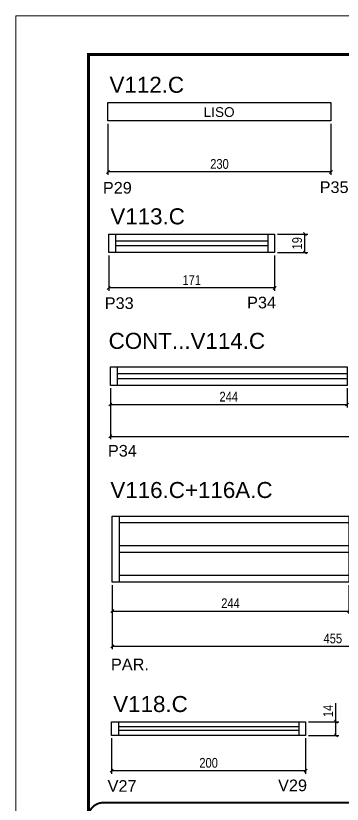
# Model space of a CAD drawing. Extents: x 2815 to 9069, y 548 to 5044.
# Drawn here: x 5999 to 6336, y 3083 to 3895 of the extents above; entities that cross this region are included whole.
import ezdxf
from ezdxf.enums import TextEntityAlignment as Align

# ---------------------------------------------------------------- set-up
doc = ezdxf.new("R2010")
doc.units = 0
doc.linetypes.add('CONTINUO', pattern=[0])
doc.linetypes.add('DASHED', pattern=[0.75, 0.5, -0.25])
for name, color, linetype in [('5', 5, 'Continuous'), ('COTA', 241, 'Continuous'), ('Cotas', 1, 'Continuous'), ('NOMENCLATURA', 7, 'Continuous'), ('Painéis', 200, 'Continuous'), ('SARR_2.2x7', 40, 'Continuous'), ('SARR_EDITAR', 141, 'Continuous')]:
    doc.layers.add(name, color=color, linetype=linetype)
for name, color, linetype, lineweight in [('Folhas', 255, 'Continuous', 9), ('Romaneio', 3, 'Continuous', 13), ('SARRAFO DE PRESSAO', 251, 'DASHED', 9)]:
    doc.layers.add(name, color=color, linetype=linetype, lineweight=lineweight)
doc.styles.add('ARIAL', font='arial.ttf')
doc.styles.add('COTA TECNICA-50', font='techl___.ttf', dxfattribs={"height": 10})
doc.styles.get("Standard").update_dxf_attribs({"font": 'arial.ttf'})
doc.dimstyles.new('COTA PAINEL-50', dxfattribs={"dimtxt": 10, "dimasz": 3, "dimexe": 3, "dimexo": 3, "dimgap": 3, "dimtad": 1, "dimdec": 1, "dimzin": 12, "dimdsep": 46, "dimtxsty": 'COTA TECNICA-50', "dimblk1": 'OBLIQUE', "dimblk2": 'OBLIQUE', "dimsah": 1, "dimcen": 0.9, "dimclrd": 4, "dimclre": 4, "dimclrt": 240, "dimadec": 1, "dimazin": 3, "dimtfac": 1, "dimtdec": 1, "dimtmove": 0, "dimatfit": 3, "dimfxl": 1, "dimtolj": 1, "dimtzin": 12, "dimarcsym": 0})

# ---------------------------------------------------------------- blocks, each defined once
blk = doc.blocks.new('9999999999')
at = {"color": 30, "linetype": 'CONTINUO', "const_width": 2}
blk.add_lwpolyline([(99583.98, 34230.21), (99583.98, 34414.45, 0.414214), (99568.98, 34429.45), (98228.98, 34429.45, 0.414214), (98213.98, 34414.45), (98213.98, 34245.21, 0.414214), (98228.98, 34230.21), (99583.98, 34230.21)], format="xyb", dxfattribs=at)
at = {"layer": 'Folhas'}
blk.add_lwpolyline([(98138.98, 34190.21), (99623.98, 34190.21), (99623.98, 35240.21), (98138.98, 35240.21)], close=True, dxfattribs=at)
at = {"layer": 'Folhas', "color": 30, "const_width": 3}
blk.add_lwpolyline([(98213.98, 34230.21), (99583.98, 34230.21), (99583.98, 35200.21), (98213.98, 35200.21)], close=True, dxfattribs=at)
blk = doc.blocks.new('_Oblique')
at = {"color": 0, "linetype": 'ByBlock', "lineweight": -2}
blk.add_line((-0.5, -0.5), (0.5, 0.5), dxfattribs=at)
blk = doc.blocks.new('*D503')
at = {"layer": 'COTA', "color": 4, "linetype": 'ByBlock', "lineweight": -2, "transparency": 16777216}
for p, q in [((6094.07, 3783.55), (6094.07, 3731.02)), ((6324.07, 3783.55), (6324.07, 3731.02)), ((6324.07, 3734.02), (6094.07, 3734.02))]:
    blk.add_line(p, q, dxfattribs=at)
at = {"layer": 'Defpoints', "color": 0, "linetype": 'ByBlock', "transparency": 16777216}
for p in [(6094.07, 3786.55), (6324.07, 3786.55), (6094.07, 3734.02)]:
    blk.add_point(p, dxfattribs=at)
at = {"layer": 'COTA', "color": 4, "linetype": 'ByBlock', "lineweight": -2, "transparency": 16777216, "xscale": 3, "yscale": 3, "zscale": 3, "rotation": 180}
blk.add_blockref('_Oblique', (6094.07, 3734.02), dxfattribs=at)
at = {"layer": 'COTA', "color": 4, "linetype": 'ByBlock', "lineweight": -2, "transparency": 16777216, "xscale": 3, "yscale": 3, "zscale": 3}
blk.add_blockref('_Oblique', (6324.07, 3734.02), dxfattribs=at)
at = {"layer": 'COTA', "color": 240, "linetype": 'ByBlock', "transparency": 16777216, "insert": (6209.07, 3742.24), "char_height": 10, "attachment_point": 5, "style": 'COTA TECNICA-50'}
blk.add_mtext('\\A1;230', dxfattribs=at)
blk = doc.blocks.new('*D442')
at = {"layer": 'COTA', "color": 4, "linetype": 'ByBlock', "lineweight": -2, "transparency": 16777216}
for p, q in [((6097.87, 3150.57), (6097.87, 3114.09)), ((6297.87, 3150.57), (6297.87, 3114.09)), ((6297.87, 3117.09), (6097.87, 3117.09))]:
    blk.add_line(p, q, dxfattribs=at)
at = {"layer": 'Defpoints', "color": 0, "linetype": 'ByBlock', "transparency": 16777216}
for p in [(6097.87, 3153.57), (6297.87, 3153.57), (6097.87, 3117.09)]:
    blk.add_point(p, dxfattribs=at)
at = {"layer": 'COTA', "color": 4, "linetype": 'ByBlock', "lineweight": -2, "transparency": 16777216, "xscale": 3, "yscale": 3, "zscale": 3, "rotation": 180}
blk.add_blockref('_Oblique', (6097.87, 3117.09), dxfattribs=at)
at = {"layer": 'COTA', "color": 4, "linetype": 'ByBlock', "lineweight": -2, "transparency": 16777216, "xscale": 3, "yscale": 3, "zscale": 3}
blk.add_blockref('_Oblique', (6297.87, 3117.09), dxfattribs=at)
at = {"layer": 'COTA', "color": 240, "linetype": 'ByBlock', "transparency": 16777216, "insert": (6197.87, 3125.19), "char_height": 10, "attachment_point": 5, "style": 'COTA TECNICA-50'}
blk.add_mtext('\\A1;200', dxfattribs=at)
blk = doc.blocks.new('*D443')
at = {"layer": 'Defpoints', "color": 0, "linetype": 'ByBlock', "transparency": 16777216}
for p in [(6297.87, 3167.57), (6329.21, 3167.57), (6297.87, 3153.57)]:
    blk.add_point(p, dxfattribs=at)
at = {"layer": 'Romaneio', "color": 4, "linetype": 'ByBlock', "lineweight": -2, "transparency": 16777216}
for p, q in [((6329.21, 3167.57), (6329.21, 3186.68)), ((6300.87, 3167.57), (6332.21, 3167.57)), ((6329.21, 3153.57), (6329.21, 3167.57)), ((6300.87, 3153.57), (6332.21, 3153.57))]:
    blk.add_line(p, q, dxfattribs=at)
at = {"layer": 'Romaneio', "color": 4, "linetype": 'ByBlock', "lineweight": -2, "transparency": 16777216, "xscale": 3, "yscale": 3, "zscale": 3}
for p, rotation in [((6329.21, 3167.57), 90), ((6329.21, 3153.57), 270)]:
    blk.add_blockref('_Oblique', p, dxfattribs=dict(at, rotation=rotation))
at = {"layer": 'Romaneio', "color": 240, "linetype": 'ByBlock', "transparency": 16777216, "insert": (6321.13, 3178.63), "char_height": 10, "attachment_point": 5, "rotation": 90, "style": 'COTA TECNICA-50'}
blk.add_mtext('\\A1;14', dxfattribs=at)
blk = doc.blocks.new('*D234')
at = {"layer": 'COTA', "color": 4, "linetype": 'ByBlock', "lineweight": -2, "transparency": 16777216}
for p, q in [((6094.92, 3648.02), (6094.92, 3611.55)), ((6265.92, 3648.02), (6265.92, 3611.55)), ((6265.92, 3614.55), (6094.92, 3614.55))]:
    blk.add_line(p, q, dxfattribs=at)
at = {"layer": 'Defpoints', "color": 0, "linetype": 'ByBlock', "transparency": 16777216}
for p in [(6094.92, 3651.02), (6265.92, 3651.02), (6094.92, 3614.55)]:
    blk.add_point(p, dxfattribs=at)
at = {"layer": 'COTA', "color": 4, "linetype": 'ByBlock', "lineweight": -2, "transparency": 16777216, "xscale": 3, "yscale": 3, "zscale": 3, "rotation": 180}
blk.add_blockref('_Oblique', (6094.92, 3614.55), dxfattribs=at)
at = {"layer": 'COTA', "color": 4, "linetype": 'ByBlock', "lineweight": -2, "transparency": 16777216, "xscale": 3, "yscale": 3, "zscale": 3}
blk.add_blockref('_Oblique', (6265.92, 3614.55), dxfattribs=at)
at = {"layer": 'COTA', "color": 240, "linetype": 'ByBlock', "transparency": 16777216, "insert": (6180.42, 3622.62), "char_height": 10, "attachment_point": 5, "style": 'COTA TECNICA-50'}
blk.add_mtext('\\A1;171', dxfattribs=at)
blk = doc.blocks.new('*D235')
at = {"layer": 'Defpoints', "color": 0, "linetype": 'ByBlock', "transparency": 16777216}
for p in [(6265.92, 3670.02), (6297.26, 3670.02), (6265.92, 3651.02)]:
    blk.add_point(p, dxfattribs=at)
at = {"layer": 'Romaneio', "color": 4, "linetype": 'ByBlock', "lineweight": -2, "transparency": 16777216}
for p, q in [((6268.92, 3670.02), (6300.26, 3670.02)), ((6297.26, 3651.02), (6297.26, 3670.02)), ((6268.92, 3651.02), (6300.26, 3651.02))]:
    blk.add_line(p, q, dxfattribs=at)
at = {"layer": 'Romaneio', "color": 4, "linetype": 'ByBlock', "lineweight": -2, "transparency": 16777216, "xscale": 3, "yscale": 3, "zscale": 3}
for p, rotation in [((6297.26, 3670.02), 90), ((6297.26, 3651.02), 270)]:
    blk.add_blockref('_Oblique', p, dxfattribs=dict(at, rotation=rotation))
at = {"layer": 'Romaneio', "color": 240, "linetype": 'ByBlock', "transparency": 16777216, "insert": (6289.17, 3660.52), "char_height": 10, "attachment_point": 5, "rotation": 90, "style": 'COTA TECNICA-50'}
blk.add_mtext('\\A1;19', dxfattribs=at)
blk = doc.blocks.new('*D237')
at = {"layer": 'COTA', "color": 4, "linetype": 'ByBlock', "lineweight": -2, "transparency": 16777216}
for p, q in [((6096.63, 3511.13), (6096.63, 3491.45)), ((6340.63, 3511.13), (6340.63, 3491.45)), ((6096.63, 3494.45), (6340.63, 3494.45))]:
    blk.add_line(p, q, dxfattribs=at)
at = {"layer": 'Defpoints', "color": 0, "linetype": 'ByBlock', "transparency": 16777216}
for p in [(6096.63, 3514.13), (6340.63, 3514.13), (6340.63, 3494.45)]:
    blk.add_point(p, dxfattribs=at)
at = {"layer": 'COTA', "color": 4, "linetype": 'ByBlock', "lineweight": -2, "transparency": 16777216, "xscale": 3, "yscale": 3, "zscale": 3, "rotation": 180}
blk.add_blockref('_Oblique', (6096.63, 3494.45), dxfattribs=at)
at = {"layer": 'COTA', "color": 4, "linetype": 'ByBlock', "lineweight": -2, "transparency": 16777216, "xscale": 3, "yscale": 3, "zscale": 3}
blk.add_blockref('_Oblique', (6340.63, 3494.45), dxfattribs=at)
at = {"layer": 'COTA', "color": 240, "linetype": 'ByBlock', "transparency": 16777216, "insert": (6218.63, 3502.52), "char_height": 10, "attachment_point": 5, "style": 'COTA TECNICA-50'}
blk.add_mtext('\\A1;244', dxfattribs=at)
blk = doc.blocks.new('*D239')
at = {"layer": 'Defpoints', "color": 0, "linetype": 'ByBlock', "transparency": 16777216}
for p in [(6096.63, 3514.13), (6919.63, 3514.13), (6919.63, 3461.6)]:
    blk.add_point(p, dxfattribs=at)
at = {"layer": 'Romaneio', "color": 4, "linetype": 'ByBlock', "lineweight": -2, "transparency": 16777216}
for p, q in [((6096.63, 3511.13), (6096.63, 3458.6)), ((6919.63, 3511.13), (6919.63, 3458.6)), ((6096.63, 3461.6), (6919.63, 3461.6))]:
    blk.add_line(p, q, dxfattribs=at)
at = {"layer": 'Romaneio', "color": 4, "linetype": 'ByBlock', "lineweight": -2, "transparency": 16777216, "xscale": 3, "yscale": 3, "zscale": 3, "rotation": 180}
blk.add_blockref('_Oblique', (6096.63, 3461.6), dxfattribs=at)
at = {"layer": 'Romaneio', "color": 4, "linetype": 'ByBlock', "lineweight": -2, "transparency": 16777216, "xscale": 3, "yscale": 3, "zscale": 3}
blk.add_blockref('_Oblique', (6919.63, 3461.6), dxfattribs=at)
at = {"layer": 'Romaneio', "color": 240, "linetype": 'ByBlock', "transparency": 16777216, "insert": (6508.13, 3469.85), "char_height": 10, "attachment_point": 5, "style": 'COTA TECNICA-50'}
blk.add_mtext('\\A1;823', dxfattribs=at)
blk = doc.blocks.new('*D365')
at = {"layer": 'Cotas', "color": 4, "linetype": 'ByBlock', "lineweight": -2, "transparency": 16777216}
for p, q in [((6098.46, 3308.47), (6098.46, 3278.62)), ((6342.46, 3308.47), (6342.46, 3278.62)), ((6098.46, 3281.62), (6342.46, 3281.62))]:
    blk.add_line(p, q, dxfattribs=at)
at = {"layer": 'Defpoints', "color": 0, "linetype": 'ByBlock', "transparency": 16777216}
for p in [(6098.46, 3311.47), (6342.46, 3311.47), (6342.46, 3281.62)]:
    blk.add_point(p, dxfattribs=at)
at = {"layer": 'Cotas', "color": 4, "linetype": 'ByBlock', "lineweight": -2, "transparency": 16777216, "xscale": 3, "yscale": 3, "zscale": 3, "rotation": 180}
blk.add_blockref('_Oblique', (6098.46, 3281.62), dxfattribs=at)
at = {"layer": 'Cotas', "color": 4, "linetype": 'ByBlock', "lineweight": -2, "transparency": 16777216, "xscale": 3, "yscale": 3, "zscale": 3}
blk.add_blockref('_Oblique', (6342.46, 3281.62), dxfattribs=at)
at = {"layer": 'Cotas', "color": 240, "linetype": 'ByBlock', "transparency": 16777216, "insert": (6220.46, 3289.7), "char_height": 10, "attachment_point": 5, "style": 'COTA TECNICA-50'}
blk.add_mtext('\\A1;244', dxfattribs=at)
blk = doc.blocks.new('*D121')
at = {"layer": 'Cotas', "color": 4, "linetype": 'ByBlock', "lineweight": -2, "transparency": 16777216}
for p, q in [((6098.46, 3308.47), (6098.46, 3242.21)), ((6553.46, 3308.47), (6553.46, 3242.21)), ((6553.46, 3245.21), (6098.46, 3245.21))]:
    blk.add_line(p, q, dxfattribs=at)
at = {"layer": 'Defpoints', "color": 0, "linetype": 'ByBlock', "transparency": 16777216}
for p in [(6098.46, 3311.47), (6553.46, 3311.47), (6098.46, 3245.21)]:
    blk.add_point(p, dxfattribs=at)
at = {"layer": 'Cotas', "color": 4, "linetype": 'ByBlock', "lineweight": -2, "transparency": 16777216, "xscale": 3, "yscale": 3, "zscale": 3, "rotation": 180}
blk.add_blockref('_Oblique', (6098.46, 3245.21), dxfattribs=at)
at = {"layer": 'Cotas', "color": 4, "linetype": 'ByBlock', "lineweight": -2, "transparency": 16777216, "xscale": 3, "yscale": 3, "zscale": 3}
blk.add_blockref('_Oblique', (6553.46, 3245.21), dxfattribs=at)
at = {"layer": 'Cotas', "color": 240, "linetype": 'ByBlock', "transparency": 16777216, "insert": (6325.96, 3253.32), "char_height": 10, "attachment_point": 5, "style": 'COTA TECNICA-50'}
blk.add_mtext('\\A1;455', dxfattribs=at)

msp = doc.modelspace()

# ---------------------------------------------------------------- linework, layer by layer
at = {"layer": 'Painéis', "linetype": 'Continuous'}
for points in [[(6094.07, 3805.55), (6324.07, 3805.55), (6324.07, 3786.55), (6094.07, 3786.55)], [(6094.92, 3670.02), (6265.92, 3670.02), (6265.92, 3651.02), (6094.92, 3651.02)], [(6096.63, 3533.13), (6340.63, 3533.13), (6340.63, 3514.13), (6096.63, 3514.13)], [(6098.46, 3379.47), (6342.46, 3379.47), (6342.46, 3311.47), (6098.46, 3311.47)], [(6097.87, 3167.57), (6297.87, 3167.57), (6297.87, 3153.57), (6097.87, 3153.57)]]:
    msp.add_lwpolyline(points, close=True, dxfattribs=at)
at = {"layer": 'SARR_2.2x7', "linetype": 'Continuous'}
for p, q in [((6101.92, 3670.02), (6101.92, 3651.02)), ((6258.92, 3670.02), (6258.92, 3651.02)), ((6101.92, 3663.02), (6258.92, 3663.02)), ((6258.92, 3658.02), (6101.92, 3658.02)), ((6103.63, 3533.13), (6103.63, 3514.13)), ((6340.63, 3526.13), (6103.63, 3526.13)), ((6103.63, 3521.13), (6340.63, 3521.13)), ((6105.46, 3379.47), (6105.46, 3311.47)), ((6342.46, 3372.47), (6105.46, 3372.47)), ((6342.46, 3348.97), (6105.46, 3348.97)), ((6342.46, 3341.97), (6105.46, 3341.97)), ((6105.46, 3318.47), (6342.46, 3318.47)), ((6104.87, 3167.57), (6104.87, 3153.57)), ((6290.87, 3167.57), (6290.87, 3153.57))]:
    msp.add_line(p, q, dxfattribs=at)
at = {"layer": 'SARR_EDITAR', "linetype": 'Continuous'}
for p, q in [((6104.87, 3162.57), (6290.87, 3162.57)), ((6290.87, 3158.57), (6104.87, 3158.57))]:
    msp.add_line(p, q, dxfattribs=at)

# ---------------------------------------------------------------- block references
at = {"layer": 'SARRAFO DE PRESSAO', "color": 6, "linetype": 'ByBlock'}
msp.add_blockref('9999999999', (-92139.99, -31345.27), dxfattribs=at)

# ---------------------------------------------------------------- texts
at = {"layer": '5', "linetype": 'Continuous'}
for s, p in [('P29', (6088.83, 3711.7)), ('P35', (6312.38, 3712.32)), ('P33', (6090.77, 3592.86)), ('P34', (6237.54, 3593.47)), ('P34', (6094.04, 3440.75)), ('PAR.', (6097.19, 3220.66)), ('V27', (6093.72, 3095.4)), ('V29', (6269.49, 3096.02))]:
    msp.add_text(s, height=12, rotation=359.99996, dxfattribs=at).set_placement(p)
at = {"layer": 'NOMENCLATURA', "linetype": 'Continuous'}
for s, p in [('V112.C', (6095.7, 3815.57)), ('V113.C', (6096.55, 3680.04)), ('CONT...V114.C', (6094.74, 3551.76)), ('V116.C+116A.C', (6096.58, 3398.1)), ('V118.C', (6099.49, 3177.59))]:
    msp.add_text(s, height=16.5, dxfattribs=at).set_placement(p)
at = {"layer": 'Romaneio', "color": 7, "style": 'ARIAL'}
msp.add_text('LISO', height=10, dxfattribs=at).set_placement((6208.72, 3795.74), align=Align.MIDDLE_CENTER)

# ---------------------------------------------------------------- dimensions: what is measured, and where the dimension line sits
at = {"layer": 'COTA', "linetype": 'ByBlock'}
for base, p1, p2, picture, middle in [((6094.07, 3734.02), (6324.07, 3786.55), (6094.07, 3786.55), '*D503', (6209.07, 3742.24)), ((6094.92, 3614.55), (6265.92, 3651.02), (6094.92, 3651.02), '*D234', (6180.42, 3622.62)), ((6097.87, 3117.09), (6297.87, 3153.57), (6097.87, 3153.57), '*D442', (6197.87, 3125.19))]:
    dim = msp.add_linear_dim(base=base, p1=p1, p2=p2, dimstyle='COTA PAINEL-50', override={"dimarcsym": 1}, dxfattribs=at)
    dim.commit()
    dim.dimension.update_dxf_attribs({"geometry": picture, "text_midpoint": middle})
dim = msp.add_aligned_dim(p1=(6096.63, 3514.13), p2=(6340.63, 3514.13), distance=-19.68, dimstyle='COTA PAINEL-50', override={"dimarcsym": 1}, dxfattribs=at)
dim.commit()
dim.dimension.update_dxf_attribs({"geometry": '*D237', "text_midpoint": (6218.63, 3502.52)})
at = {"layer": 'Cotas', "linetype": 'ByBlock'}
for base, p1, p2, picture, middle in [((6342.46, 3281.62), (6098.46, 3311.47), (6342.46, 3311.47), '*D365', (6220.46, 3289.7)), ((6098.46, 3245.21), (6553.46, 3311.47), (6098.46, 3311.47), '*D121', (6325.96, 3253.32))]:
    dim = msp.add_linear_dim(base=base, p1=p1, p2=p2, dimstyle='COTA PAINEL-50', override={"dimarcsym": 1}, dxfattribs=at)
    dim.commit()
    dim.dimension.update_dxf_attribs({"geometry": picture, "text_midpoint": middle})
at = {"layer": 'Romaneio', "linetype": 'ByBlock'}
for base, p1, p2, picture, middle in [((6297.26, 3670.02), (6265.92, 3651.02), (6265.92, 3670.02), '*D235', (6289.17, 3660.52)), ((6329.21, 3167.57), (6297.87, 3153.57), (6297.87, 3167.57), '*D443', (6321.13, 3178.63))]:
    dim = msp.add_linear_dim(base=base, p1=p1, p2=p2, angle=90, dimstyle='COTA PAINEL-50', override={"dimarcsym": 1}, dxfattribs=at)
    dim.commit()
    dim.dimension.update_dxf_attribs({"geometry": picture, "text_midpoint": middle})
dim = msp.add_linear_dim(base=(6919.63, 3461.6), p1=(6096.63, 3514.13), p2=(6919.63, 3514.13), dimstyle='COTA PAINEL-50', override={"dimarcsym": 1}, dxfattribs=at)
dim.commit()
dim.dimension.update_dxf_attribs({"geometry": '*D239', "text_midpoint": (6508.13, 3469.85)})

doc.saveas('drawing.dxf')
